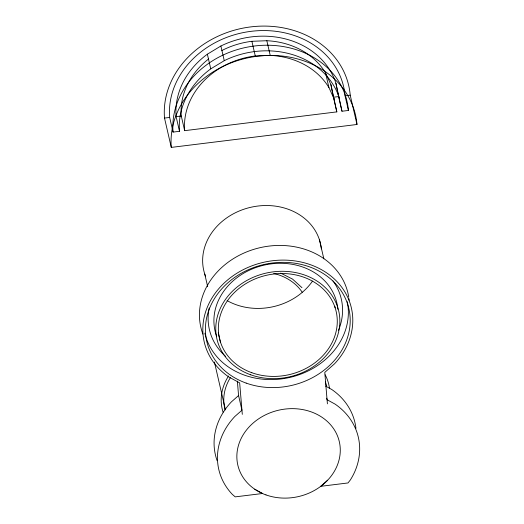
<?xml version="1.0" encoding="UTF-8"?>
<svg xmlns="http://www.w3.org/2000/svg" width="524" height="524" viewBox="0 0 524 524"><rect width="100%" height="100%" fill="white"/><g stroke="black" fill="none" stroke-linecap="round" stroke-linejoin="round"><path stroke-width="0.79" d="M237.359 381.092L238.571 395.561L231.418 401.849A71.611 60.928 -13 0 0 217.126 460.681M327.657 480.187L320.688 486.324L348.008 482.951L350.366 479.925A71.611 60.928 -13 0 0 335.111 404.135L327.061 399.72L326.707 398.181M169.671 117.435L173.058 132.1L179.503 131.301L176.116 116.636A82.026 69.79 -13 0 1 207.366 54.195L220.873 46.014A82.026 69.79 -13 0 1 335.897 83.172L341.989 111.245L348.434 110.453L345.047 95.787A88.536 75.325 -13 0 0 251.055 31.335A88.536 75.325 -13 0 0 169.671 117.435L164.51 118.07L171.282 147.401L356.982 124.483L350.209 95.152A93.744 79.759 -13 0 0 250.682 26.907A93.744 79.759 -13 0 0 164.51 118.07M179.503 131.301A82.026 69.79 -13 0 1 210.753 68.86L224.259 60.679A82.026 69.79 -13 0 1 339.283 97.837M176.116 116.636L181.278 116.001A76.818 65.356 -13 0 1 208.604 58.983M221.796 50.566A76.818 65.356 -13 0 1 251.887 41.298L266.834 40.721A76.818 65.356 -13 0 1 325.555 72.941L330.913 84.659L333.441 97.222L338.602 96.58L341.989 111.245M345.047 95.787L350.209 95.152M181.278 116.001L184.664 130.666L336.827 111.887L330.913 84.659M184.664 130.666A76.818 65.356 -13 0 1 255.273 55.963L270.22 55.387A76.818 65.356 -13 0 1 328.941 87.606L334.299 99.324M280.72 273.115L292.556 279.115L301.968 287.683M325.692 386.162L331.725 389.47A71.611 60.928 -13 0 1 355.947 428.377M254.71 489.193L262.557 493.497L235.237 496.87L232.427 494.486A71.611 60.928 -13 0 1 234.804 416.514L241.95 410.226L238.571 395.561M333.441 97.222L336.827 111.887M325.555 72.941L328.941 87.606M319.457 239.854L323.839 258.83M334.79 306.271L335.157 307.85M266.834 40.721L270.22 55.387M251.887 41.298L255.273 55.963M220.873 46.014L224.259 60.679M207.366 54.195L210.753 68.86M204.76 274.085L207.681 286.733M218.272 332.596L220.46 342.08M214.421 362.019L225.425 409.689M335.897 83.172L338.602 96.58M327.408 403.847L324.775 372.394L334.495 363.839A75.515 64.249 -13 0 0 326.891 273.037A75.515 64.249 -13 0 0 221.115 286.091A75.515 64.249 -13 0 0 228.719 376.894L239.665 382.9L242.298 414.353M348.964 298.719A75.515 64.249 -13 0 1 349.141 300.285M202.893 334.109A75.515 64.249 -13 0 1 258.136 248.14A75.515 64.249 -13 0 1 348.748 297.154M312.52 281.1A59.893 50.959 -13 0 1 227.095 300.599M205.532 276.259A59.893 50.959 -13 0 1 250.289 207.399A59.893 50.959 -13 0 1 321.356 248.887M333.002 280.93A67.707 57.601 -13 0 1 338.497 330.31M225.543 356.327A67.707 57.601 -13 0 1 209.2 307.981M216.641 336.343A62.494 53.173 -13 0 1 264.541 265.033A62.494 53.173 -13 0 1 337.856 309.33M347.235 301.621A72.915 62.035 -13 0 1 291.927 376.92A72.915 62.035 -13 0 1 206.148 337.803M205.899 337.03A72.915 62.035 -13 0 1 204.858 333.107M225.117 409.938A52.079 44.311 -13 0 1 230.527 377.424M325.404 382.009A52.079 44.311 -13 0 1 326.544 386.529M171.282 147.401A93.744 79.759 -13 0 1 257.454 56.238A93.744 79.759 -13 0 1 356.982 124.483M223.06 412.165A54.686 46.525 -13 0 1 228.588 375.97M325.168 374.771A54.686 46.525 -13 0 1 329.478 388.428M173.058 132.1A88.536 75.325 -13 0 1 254.441 46.001A88.536 75.325 -13 0 1 348.434 110.453M273.705 273.463A52.079 44.311 -13 0 1 302.191 292.228M265.982 494.911A52.079 44.311 -13 0 0 340.148 447.011A52.079 44.311 -13 0 0 259.557 418.218A52.079 44.311 -13 0 0 265.982 494.911M246.195 383.11A72.915 62.035 -13 0 0 350.019 316.051A72.915 62.035 -13 0 0 237.202 275.735A72.915 62.035 -13 0 0 246.195 383.11M250.714 374.804A62.494 53.173 -13 0 0 339.703 317.328A62.494 53.173 -13 0 0 243.005 282.77A62.494 53.173 -13 0 0 250.714 374.804M251.841 372.728A59.893 50.959 -13 0 0 337.129 317.642A59.893 50.959 -13 0 0 244.453 284.525A59.893 50.959 -13 0 0 251.841 372.728"/></g></svg>
